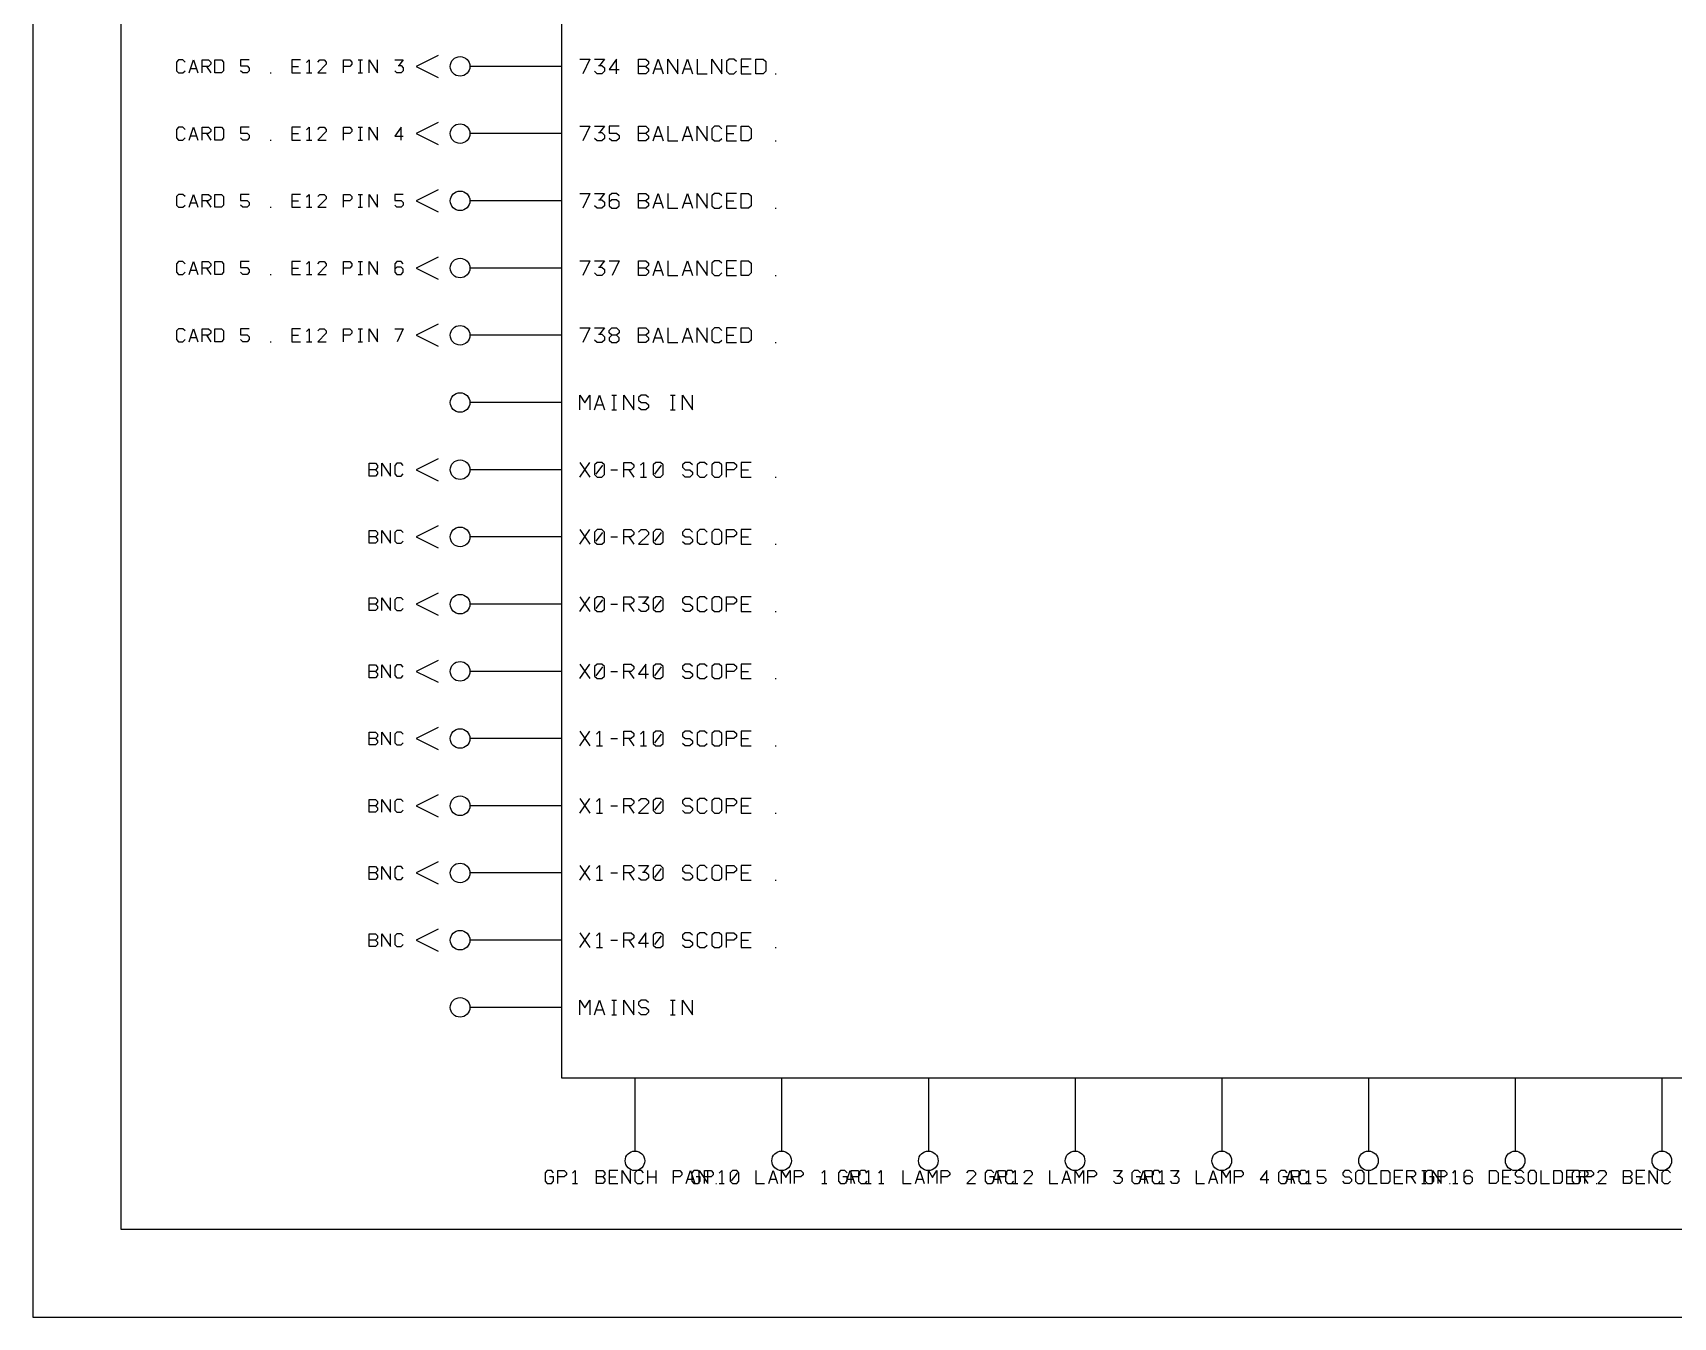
# Model space of a CAD drawing. Header units: millimetres. Extents: x 10 to 543, y 10 to 845.
# Drawn here: x 9.6 to 278, y 9.6 to 219.8 of the extents above; entities that cross this region are included whole.
import ezdxf

# ---------------------------------------------------------------- set-up
doc = ezdxf.new("R2010")
doc.units = ezdxf.units.MM
for name, color, linetype, lineweight in [('DEVICE', 7, 'CONTINUOUS', 25), ('GROUP', 6, 'CONTINUOUS', 25), ('LABEL', 8, 'CONTINUOUS', 25), ('POINT', 4, 'CONTINUOUS', 25), ('PORT_BUS', 5, 'CONTINUOUS', 25), ('PORT_IN', 3, 'CONTINUOUS', 25), ('PORTAL', 2, 'CONTINUOUS', 25), ('SHEET', 7, 'CONTINUOUS', 25)]:
    doc.layers.add(name, color=color, linetype=linetype, lineweight=lineweight)

msp = doc.modelspace()

# ---------------------------------------------------------------- linework, layer by layer
at = {"layer": 'DEVICE'}
msp.add_lwpolyline([(96.1, 48.8), (456.1, 48.8), (456.1, 781.8), (96.1, 781.8)], close=True, dxfattribs=at)
at = {"layer": 'GROUP'}
msp.add_lwpolyline([(24, 24), (528.2, 24), (528.2, 800.4), (24, 800.4)], close=True, dxfattribs=at)
at = {"layer": 'LABEL'}
for points in [[(99.1, 215.5), (100.7, 215.5), (99.58, 213.1)], [(101.5, 215.5), (103.1, 215.5), (102.3, 214.46)], [(105.1, 213.1), (105.1, 215.5), (103.9, 213.82), (105.5, 213.82)], [(108.7, 213.1), (108.7, 215.5), (109.9, 215.5), (110.3, 215.1), (110.3, 214.7), (109.9, 214.3), (108.7, 214.3)], [(111.1, 213.1), (111.9, 215.5), (112.7, 213.1)], [(113.5, 213.1), (113.5, 215.5), (115.1, 213.1), (115.1, 215.5)], [(115.9, 213.1), (116.7, 215.5), (117.5, 213.1)], [(118.3, 215.5), (118.3, 213.1), (119.9, 213.1)], [(120.7, 213.1), (120.7, 215.5), (122.3, 213.1), (122.3, 215.5)], [(124.7, 215.1), (124.3, 215.5), (123.5, 215.5), (123.1, 215.1), (123.1, 213.5), (123.5, 213.1), (124.3, 213.1), (124.7, 213.5)], [(127.1, 215.5), (125.5, 215.5), (125.5, 213.1), (127.1, 213.1)], [(127.9, 213.1), (127.9, 215.5), (129.1, 215.5), (129.5, 215.1), (129.5, 213.5), (129.1, 213.1), (127.9, 213.1)], [(102.14, 214.46), (102.7, 214.46), (103.1, 214.06), (103.1, 213.5), (102.7, 213.1), (101.9, 213.1), (101.5, 213.5)], [(109.9, 214.3), (110.3, 213.9), (110.3, 213.5), (109.9, 213.1), (108.7, 213.1)], [(111.38, 213.9), (112.42, 213.9)], [(116.18, 213.9), (117.22, 213.9)], [(125.5, 214.3), (126.7, 214.3)], [(131.02, 213.1), (131.18, 213.1)], [(99.1, 204.5), (100.7, 204.5), (99.58, 202.1)], [(101.5, 204.5), (103.1, 204.5), (102.3, 203.46)], [(105.5, 204.5), (103.9, 204.5), (103.9, 203.38), (105.1, 203.38), (105.5, 202.98), (105.5, 202.5), (105.1, 202.1), (104.3, 202.1), (103.9, 202.5)], [(108.7, 202.1), (108.7, 204.5), (109.9, 204.5), (110.3, 204.1), (110.3, 203.7), (109.9, 203.3), (108.7, 203.3)], [(111.1, 202.1), (111.9, 204.5), (112.7, 202.1)], [(113.5, 204.5), (113.5, 202.1), (115.1, 202.1)], [(115.9, 202.1), (116.7, 204.5), (117.5, 202.1)], [(118.3, 202.1), (118.3, 204.5), (119.9, 202.1), (119.9, 204.5)], [(122.3, 204.1), (121.9, 204.5), (121.1, 204.5), (120.7, 204.1), (120.7, 202.5), (121.1, 202.1), (121.9, 202.1), (122.3, 202.5)], [(124.7, 204.5), (123.1, 204.5), (123.1, 202.1), (124.7, 202.1)], [(125.5, 202.1), (125.5, 204.5), (126.7, 204.5), (127.1, 204.1), (127.1, 202.5), (126.7, 202.1), (125.5, 202.1)], [(102.14, 203.46), (102.7, 203.46), (103.1, 203.06), (103.1, 202.5), (102.7, 202.1), (101.9, 202.1), (101.5, 202.5)], [(109.9, 203.3), (110.3, 202.9), (110.3, 202.5), (109.9, 202.1), (108.7, 202.1)], [(111.38, 202.9), (112.42, 202.9)], [(116.18, 202.9), (117.22, 202.9)], [(123.1, 203.3), (124.3, 203.3)], [(131.02, 202.1), (131.18, 202.1)], [(99.1, 193.5), (100.7, 193.5), (99.58, 191.1)], [(101.5, 193.5), (103.1, 193.5), (102.3, 192.46)], [(105.5, 193.1), (105.1, 193.5), (104.3, 193.5), (103.9, 193.1), (103.9, 191.5), (104.3, 191.1), (105.1, 191.1), (105.5, 191.5), (105.5, 192.06), (105.1, 192.46), (104.3, 192.46), (103.9, 192.06)], [(108.7, 191.1), (108.7, 193.5), (109.9, 193.5), (110.3, 193.1), (110.3, 192.7), (109.9, 192.3), (108.7, 192.3)], [(111.1, 191.1), (111.9, 193.5), (112.7, 191.1)], [(113.5, 193.5), (113.5, 191.1), (115.1, 191.1)], [(115.9, 191.1), (116.7, 193.5), (117.5, 191.1)], [(118.3, 191.1), (118.3, 193.5), (119.9, 191.1), (119.9, 193.5)], [(122.3, 193.1), (121.9, 193.5), (121.1, 193.5), (120.7, 193.1), (120.7, 191.5), (121.1, 191.1), (121.9, 191.1), (122.3, 191.5)], [(124.7, 193.5), (123.1, 193.5), (123.1, 191.1), (124.7, 191.1)], [(125.5, 191.1), (125.5, 193.5), (126.7, 193.5), (127.1, 193.1), (127.1, 191.5), (126.7, 191.1), (125.5, 191.1)], [(102.14, 192.46), (102.7, 192.46), (103.1, 192.06), (103.1, 191.5), (102.7, 191.1), (101.9, 191.1), (101.5, 191.5)], [(109.9, 192.3), (110.3, 191.9), (110.3, 191.5), (109.9, 191.1), (108.7, 191.1)], [(111.38, 191.9), (112.42, 191.9)], [(116.18, 191.9), (117.22, 191.9)], [(123.1, 192.3), (124.3, 192.3)], [(131.02, 191.1), (131.18, 191.1)], [(99.1, 182.5), (100.7, 182.5), (99.58, 180.1)], [(101.5, 182.5), (103.1, 182.5), (102.3, 181.46)], [(103.9, 182.5), (105.5, 182.5), (104.38, 180.1)], [(108.7, 180.1), (108.7, 182.5), (109.9, 182.5), (110.3, 182.1), (110.3, 181.7), (109.9, 181.3), (108.7, 181.3)], [(111.1, 180.1), (111.9, 182.5), (112.7, 180.1)], [(113.5, 182.5), (113.5, 180.1), (115.1, 180.1)], [(115.9, 180.1), (116.7, 182.5), (117.5, 180.1)], [(118.3, 180.1), (118.3, 182.5), (119.9, 180.1), (119.9, 182.5)], [(122.3, 182.1), (121.9, 182.5), (121.1, 182.5), (120.7, 182.1), (120.7, 180.5), (121.1, 180.1), (121.9, 180.1), (122.3, 180.5)], [(124.7, 182.5), (123.1, 182.5), (123.1, 180.1), (124.7, 180.1)], [(125.5, 180.1), (125.5, 182.5), (126.7, 182.5), (127.1, 182.1), (127.1, 180.5), (126.7, 180.1), (125.5, 180.1)], [(102.14, 181.46), (102.7, 181.46), (103.1, 181.06), (103.1, 180.5), (102.7, 180.1), (101.9, 180.1), (101.5, 180.5)], [(109.9, 181.3), (110.3, 180.9), (110.3, 180.5), (109.9, 180.1), (108.7, 180.1)], [(111.38, 180.9), (112.42, 180.9)], [(116.18, 180.9), (117.22, 180.9)], [(123.1, 181.3), (124.3, 181.3)], [(131.02, 180.1), (131.18, 180.1)], [(99.1, 171.5), (100.7, 171.5), (99.58, 169.1)], [(101.5, 171.5), (103.1, 171.5), (102.3, 170.46)], [(102.14, 170.46), (102.7, 170.46), (103.1, 170.06), (103.1, 169.5), (102.7, 169.1), (101.9, 169.1), (101.5, 169.5)], [(104.3, 170.3), (103.9, 170.7), (103.9, 171.1), (104.3, 171.5), (105.1, 171.5), (105.5, 171.1), (105.5, 170.7), (105.1, 170.3), (104.3, 170.3), (103.9, 169.9), (103.9, 169.5), (104.3, 169.1), (105.1, 169.1), (105.5, 169.5), (105.5, 169.9), (105.1, 170.3)], [(108.7, 169.1), (108.7, 171.5), (109.9, 171.5), (110.3, 171.1), (110.3, 170.7), (109.9, 170.3), (108.7, 170.3)], [(109.9, 170.3), (110.3, 169.9), (110.3, 169.5), (109.9, 169.1), (108.7, 169.1)], [(111.1, 169.1), (111.9, 171.5), (112.7, 169.1)], [(111.38, 169.9), (112.42, 169.9)], [(113.5, 171.5), (113.5, 169.1), (115.1, 169.1)], [(115.9, 169.1), (116.7, 171.5), (117.5, 169.1)], [(116.18, 169.9), (117.22, 169.9)], [(118.3, 169.1), (118.3, 171.5), (119.9, 169.1), (119.9, 171.5)], [(122.3, 171.1), (121.9, 171.5), (121.1, 171.5), (120.7, 171.1), (120.7, 169.5), (121.1, 169.1), (121.9, 169.1), (122.3, 169.5)], [(124.7, 171.5), (123.1, 171.5), (123.1, 169.1), (124.7, 169.1)], [(123.1, 170.3), (124.3, 170.3)], [(125.5, 169.1), (125.5, 171.5), (126.7, 171.5), (127.1, 171.1), (127.1, 169.5), (126.7, 169.1), (125.5, 169.1)], [(131.02, 169.1), (131.18, 169.1)], [(99.1, 158.1), (99.1, 160.5), (99.9, 159.22), (100.7, 160.5), (100.7, 158.1)], [(101.5, 158.1), (102.3, 160.5), (103.1, 158.1)], [(101.78, 158.9), (102.82, 158.9)], [(104.3, 160.5), (105.1, 160.5)], [(104.7, 158.1), (104.7, 160.5)], [(106.3, 158.1), (106.3, 160.5), (107.9, 158.1), (107.9, 160.5)], [(110.3, 160.1), (109.9, 160.5), (109.1, 160.5), (108.7, 160.1), (108.7, 159.7), (109.1, 159.3), (109.9, 159.3), (110.3, 158.9), (110.3, 158.5), (109.9, 158.1), (109.1, 158.1), (108.7, 158.5)], [(113.9, 160.5), (114.7, 160.5)], [(114.3, 158.1), (114.3, 160.5)], [(115.9, 158.1), (115.9, 160.5), (117.5, 158.1), (117.5, 160.5)], [(104.3, 158.1), (105.1, 158.1)], [(113.9, 158.1), (114.7, 158.1)], [(99.1, 147.1), (100.7, 149.5)], [(99.1, 149.5), (100.7, 147.1)], [(101.9, 147.1), (102.7, 147.1), (103.1, 147.5), (103.1, 149.1), (102.7, 149.5), (101.9, 149.5), (101.5, 149.1), (101.5, 147.5), (101.9, 147.1)], [(101.74, 147.58), (102.86, 149.02)], [(104.14, 148.3), (105.26, 148.3)], [(106.3, 147.1), (106.3, 149.5), (107.5, 149.5), (107.9, 149.1), (107.9, 148.7), (107.5, 148.3), (106.3, 148.3)], [(107.1, 148.3), (107.9, 147.1)], [(109.02, 149.02), (109.5, 149.5), (109.5, 147.1)], [(111.5, 147.1), (112.3, 147.1), (112.7, 147.5), (112.7, 149.1), (112.3, 149.5), (111.5, 149.5), (111.1, 149.1), (111.1, 147.5), (111.5, 147.1)], [(111.34, 147.58), (112.46, 149.02)], [(117.5, 149.1), (117.1, 149.5), (116.3, 149.5), (115.9, 149.1), (115.9, 148.7), (116.3, 148.3), (117.1, 148.3), (117.5, 147.9), (117.5, 147.5), (117.1, 147.1), (116.3, 147.1), (115.9, 147.5)], [(119.9, 149.1), (119.5, 149.5), (118.7, 149.5), (118.3, 149.1), (118.3, 147.5), (118.7, 147.1), (119.5, 147.1), (119.9, 147.5)], [(121.1, 147.1), (121.9, 147.1), (122.3, 147.5), (122.3, 149.1), (121.9, 149.5), (121.1, 149.5), (120.7, 149.1), (120.7, 147.5), (121.1, 147.1)], [(123.1, 147.1), (123.1, 149.5), (124.3, 149.5), (124.7, 149.1), (124.7, 148.7), (124.3, 148.3), (123.1, 148.3)], [(127.1, 149.5), (125.5, 149.5), (125.5, 147.1), (127.1, 147.1)], [(125.5, 148.3), (126.7, 148.3)], [(109.02, 147.1), (109.98, 147.1)], [(131.02, 147.1), (131.18, 147.1)], [(99.1, 136.1), (100.7, 138.5)], [(99.1, 138.5), (100.7, 136.1)], [(101.9, 136.1), (102.7, 136.1), (103.1, 136.5), (103.1, 138.1), (102.7, 138.5), (101.9, 138.5), (101.5, 138.1), (101.5, 136.5), (101.9, 136.1)], [(101.74, 136.58), (102.86, 138.02)], [(104.14, 137.3), (105.26, 137.3)], [(106.3, 136.1), (106.3, 138.5), (107.5, 138.5), (107.9, 138.1), (107.9, 137.7), (107.5, 137.3), (106.3, 137.3)], [(107.1, 137.3), (107.9, 136.1)], [(108.7, 138.1), (109.1, 138.5), (109.9, 138.5), (110.3, 138.1), (110.3, 137.7), (108.7, 136.1), (110.3, 136.1)], [(111.5, 136.1), (112.3, 136.1), (112.7, 136.5), (112.7, 138.1), (112.3, 138.5), (111.5, 138.5), (111.1, 138.1), (111.1, 136.5), (111.5, 136.1)], [(111.34, 136.58), (112.46, 138.02)], [(117.5, 138.1), (117.1, 138.5), (116.3, 138.5), (115.9, 138.1), (115.9, 137.7), (116.3, 137.3), (117.1, 137.3), (117.5, 136.9), (117.5, 136.5), (117.1, 136.1), (116.3, 136.1), (115.9, 136.5)], [(119.9, 138.1), (119.5, 138.5), (118.7, 138.5), (118.3, 138.1), (118.3, 136.5), (118.7, 136.1), (119.5, 136.1), (119.9, 136.5)], [(121.1, 136.1), (121.9, 136.1), (122.3, 136.5), (122.3, 138.1), (121.9, 138.5), (121.1, 138.5), (120.7, 138.1), (120.7, 136.5), (121.1, 136.1)], [(123.1, 136.1), (123.1, 138.5), (124.3, 138.5), (124.7, 138.1), (124.7, 137.7), (124.3, 137.3), (123.1, 137.3)], [(127.1, 138.5), (125.5, 138.5), (125.5, 136.1), (127.1, 136.1)], [(125.5, 137.3), (126.7, 137.3)], [(131.02, 136.1), (131.18, 136.1)], [(99.1, 125.1), (100.7, 127.5)], [(99.1, 127.5), (100.7, 125.1)], [(101.9, 125.1), (102.7, 125.1), (103.1, 125.5), (103.1, 127.1), (102.7, 127.5), (101.9, 127.5), (101.5, 127.1), (101.5, 125.5), (101.9, 125.1)], [(101.74, 125.58), (102.86, 127.02)], [(104.14, 126.3), (105.26, 126.3)], [(106.3, 125.1), (106.3, 127.5), (107.5, 127.5), (107.9, 127.1), (107.9, 126.7), (107.5, 126.3), (106.3, 126.3)], [(107.1, 126.3), (107.9, 125.1)], [(108.7, 127.5), (110.3, 127.5), (109.5, 126.46)], [(109.34, 126.46), (109.9, 126.46), (110.3, 126.06), (110.3, 125.5), (109.9, 125.1), (109.1, 125.1), (108.7, 125.5)], [(111.5, 125.1), (112.3, 125.1), (112.7, 125.5), (112.7, 127.1), (112.3, 127.5), (111.5, 127.5), (111.1, 127.1), (111.1, 125.5), (111.5, 125.1)], [(111.34, 125.58), (112.46, 127.02)], [(117.5, 127.1), (117.1, 127.5), (116.3, 127.5), (115.9, 127.1), (115.9, 126.7), (116.3, 126.3), (117.1, 126.3), (117.5, 125.9), (117.5, 125.5), (117.1, 125.1), (116.3, 125.1), (115.9, 125.5)], [(119.9, 127.1), (119.5, 127.5), (118.7, 127.5), (118.3, 127.1), (118.3, 125.5), (118.7, 125.1), (119.5, 125.1), (119.9, 125.5)], [(121.1, 125.1), (121.9, 125.1), (122.3, 125.5), (122.3, 127.1), (121.9, 127.5), (121.1, 127.5), (120.7, 127.1), (120.7, 125.5), (121.1, 125.1)], [(123.1, 125.1), (123.1, 127.5), (124.3, 127.5), (124.7, 127.1), (124.7, 126.7), (124.3, 126.3), (123.1, 126.3)], [(127.1, 127.5), (125.5, 127.5), (125.5, 125.1), (127.1, 125.1)], [(125.5, 126.3), (126.7, 126.3)], [(131.02, 125.1), (131.18, 125.1)], [(99.1, 114.1), (100.7, 116.5)], [(99.1, 116.5), (100.7, 114.1)], [(101.9, 114.1), (102.7, 114.1), (103.1, 114.5), (103.1, 116.1), (102.7, 116.5), (101.9, 116.5), (101.5, 116.1), (101.5, 114.5), (101.9, 114.1)], [(101.74, 114.58), (102.86, 116.02)], [(106.3, 114.1), (106.3, 116.5), (107.5, 116.5), (107.9, 116.1), (107.9, 115.7), (107.5, 115.3), (106.3, 115.3)], [(109.9, 114.1), (109.9, 116.5), (108.7, 114.82), (110.3, 114.82)], [(111.5, 114.1), (112.3, 114.1), (112.7, 114.5), (112.7, 116.1), (112.3, 116.5), (111.5, 116.5), (111.1, 116.1), (111.1, 114.5), (111.5, 114.1)], [(111.34, 114.58), (112.46, 116.02)], [(117.5, 116.1), (117.1, 116.5), (116.3, 116.5), (115.9, 116.1), (115.9, 115.7), (116.3, 115.3), (117.1, 115.3), (117.5, 114.9), (117.5, 114.5), (117.1, 114.1), (116.3, 114.1), (115.9, 114.5)], [(119.9, 116.1), (119.5, 116.5), (118.7, 116.5), (118.3, 116.1), (118.3, 114.5), (118.7, 114.1), (119.5, 114.1), (119.9, 114.5)], [(121.1, 114.1), (121.9, 114.1), (122.3, 114.5), (122.3, 116.1), (121.9, 116.5), (121.1, 116.5), (120.7, 116.1), (120.7, 114.5), (121.1, 114.1)], [(123.1, 114.1), (123.1, 116.5), (124.3, 116.5), (124.7, 116.1), (124.7, 115.7), (124.3, 115.3), (123.1, 115.3)], [(127.1, 116.5), (125.5, 116.5), (125.5, 114.1), (127.1, 114.1)], [(104.14, 115.3), (105.26, 115.3)], [(107.1, 115.3), (107.9, 114.1)], [(125.5, 115.3), (126.7, 115.3)], [(131.02, 114.1), (131.18, 114.1)], [(99.1, 103.1), (100.7, 105.5)], [(99.1, 105.5), (100.7, 103.1)], [(101.82, 105.02), (102.3, 105.5), (102.3, 103.1)], [(106.3, 103.1), (106.3, 105.5), (107.5, 105.5), (107.9, 105.1), (107.9, 104.7), (107.5, 104.3), (106.3, 104.3)], [(109.02, 105.02), (109.5, 105.5), (109.5, 103.1)], [(111.5, 103.1), (112.3, 103.1), (112.7, 103.5), (112.7, 105.1), (112.3, 105.5), (111.5, 105.5), (111.1, 105.1), (111.1, 103.5), (111.5, 103.1)], [(111.34, 103.58), (112.46, 105.02)], [(117.5, 105.1), (117.1, 105.5), (116.3, 105.5), (115.9, 105.1), (115.9, 104.7), (116.3, 104.3), (117.1, 104.3), (117.5, 103.9), (117.5, 103.5), (117.1, 103.1), (116.3, 103.1), (115.9, 103.5)], [(119.9, 105.1), (119.5, 105.5), (118.7, 105.5), (118.3, 105.1), (118.3, 103.5), (118.7, 103.1), (119.5, 103.1), (119.9, 103.5)], [(121.1, 103.1), (121.9, 103.1), (122.3, 103.5), (122.3, 105.1), (121.9, 105.5), (121.1, 105.5), (120.7, 105.1), (120.7, 103.5), (121.1, 103.1)], [(123.1, 103.1), (123.1, 105.5), (124.3, 105.5), (124.7, 105.1), (124.7, 104.7), (124.3, 104.3), (123.1, 104.3)], [(127.1, 105.5), (125.5, 105.5), (125.5, 103.1), (127.1, 103.1)], [(101.82, 103.1), (102.78, 103.1)], [(104.14, 104.3), (105.26, 104.3)], [(107.1, 104.3), (107.9, 103.1)], [(109.02, 103.1), (109.98, 103.1)], [(125.5, 104.3), (126.7, 104.3)], [(131.02, 103.1), (131.18, 103.1)], [(99.1, 92.1), (100.7, 94.5)], [(99.1, 94.5), (100.7, 92.1)], [(101.82, 94.02), (102.3, 94.5), (102.3, 92.1)], [(106.3, 92.1), (106.3, 94.5), (107.5, 94.5), (107.9, 94.1), (107.9, 93.7), (107.5, 93.3), (106.3, 93.3)], [(108.7, 94.1), (109.1, 94.5), (109.9, 94.5), (110.3, 94.1), (110.3, 93.7), (108.7, 92.1), (110.3, 92.1)], [(111.5, 92.1), (112.3, 92.1), (112.7, 92.5), (112.7, 94.1), (112.3, 94.5), (111.5, 94.5), (111.1, 94.1), (111.1, 92.5), (111.5, 92.1)], [(111.34, 92.58), (112.46, 94.02)], [(117.5, 94.1), (117.1, 94.5), (116.3, 94.5), (115.9, 94.1), (115.9, 93.7), (116.3, 93.3), (117.1, 93.3), (117.5, 92.9), (117.5, 92.5), (117.1, 92.1), (116.3, 92.1), (115.9, 92.5)], [(119.9, 94.1), (119.5, 94.5), (118.7, 94.5), (118.3, 94.1), (118.3, 92.5), (118.7, 92.1), (119.5, 92.1), (119.9, 92.5)], [(121.1, 92.1), (121.9, 92.1), (122.3, 92.5), (122.3, 94.1), (121.9, 94.5), (121.1, 94.5), (120.7, 94.1), (120.7, 92.5), (121.1, 92.1)], [(123.1, 92.1), (123.1, 94.5), (124.3, 94.5), (124.7, 94.1), (124.7, 93.7), (124.3, 93.3), (123.1, 93.3)], [(127.1, 94.5), (125.5, 94.5), (125.5, 92.1), (127.1, 92.1)], [(101.82, 92.1), (102.78, 92.1)], [(104.14, 93.3), (105.26, 93.3)], [(107.1, 93.3), (107.9, 92.1)], [(125.5, 93.3), (126.7, 93.3)], [(131.02, 92.1), (131.18, 92.1)], [(99.1, 81.1), (100.7, 83.5)], [(99.1, 83.5), (100.7, 81.1)], [(101.82, 83.02), (102.3, 83.5), (102.3, 81.1)], [(106.3, 81.1), (106.3, 83.5), (107.5, 83.5), (107.9, 83.1), (107.9, 82.7), (107.5, 82.3), (106.3, 82.3)], [(108.7, 83.5), (110.3, 83.5), (109.5, 82.46)], [(111.5, 81.1), (112.3, 81.1), (112.7, 81.5), (112.7, 83.1), (112.3, 83.5), (111.5, 83.5), (111.1, 83.1), (111.1, 81.5), (111.5, 81.1)], [(117.5, 83.1), (117.1, 83.5), (116.3, 83.5), (115.9, 83.1), (115.9, 82.7), (116.3, 82.3), (117.1, 82.3), (117.5, 81.9), (117.5, 81.5), (117.1, 81.1), (116.3, 81.1), (115.9, 81.5)], [(119.9, 83.1), (119.5, 83.5), (118.7, 83.5), (118.3, 83.1), (118.3, 81.5), (118.7, 81.1), (119.5, 81.1), (119.9, 81.5)], [(121.1, 81.1), (121.9, 81.1), (122.3, 81.5), (122.3, 83.1), (121.9, 83.5), (121.1, 83.5), (120.7, 83.1), (120.7, 81.5), (121.1, 81.1)], [(123.1, 81.1), (123.1, 83.5), (124.3, 83.5), (124.7, 83.1), (124.7, 82.7), (124.3, 82.3), (123.1, 82.3)], [(127.1, 83.5), (125.5, 83.5), (125.5, 81.1), (127.1, 81.1)], [(101.82, 81.1), (102.78, 81.1)], [(104.14, 82.3), (105.26, 82.3)], [(107.1, 82.3), (107.9, 81.1)], [(109.34, 82.46), (109.9, 82.46), (110.3, 82.06), (110.3, 81.5), (109.9, 81.1), (109.1, 81.1), (108.7, 81.5)], [(111.34, 81.58), (112.46, 83.02)], [(125.5, 82.3), (126.7, 82.3)], [(131.02, 81.1), (131.18, 81.1)], [(99.1, 70.1), (100.7, 72.5)], [(99.1, 72.5), (100.7, 70.1)], [(101.82, 72.02), (102.3, 72.5), (102.3, 70.1)], [(106.3, 70.1), (106.3, 72.5), (107.5, 72.5), (107.9, 72.1), (107.9, 71.7), (107.5, 71.3), (106.3, 71.3)], [(109.9, 70.1), (109.9, 72.5), (108.7, 70.82), (110.3, 70.82)], [(111.5, 70.1), (112.3, 70.1), (112.7, 70.5), (112.7, 72.1), (112.3, 72.5), (111.5, 72.5), (111.1, 72.1), (111.1, 70.5), (111.5, 70.1)], [(117.5, 72.1), (117.1, 72.5), (116.3, 72.5), (115.9, 72.1), (115.9, 71.7), (116.3, 71.3), (117.1, 71.3), (117.5, 70.9), (117.5, 70.5), (117.1, 70.1), (116.3, 70.1), (115.9, 70.5)], [(119.9, 72.1), (119.5, 72.5), (118.7, 72.5), (118.3, 72.1), (118.3, 70.5), (118.7, 70.1), (119.5, 70.1), (119.9, 70.5)], [(121.1, 70.1), (121.9, 70.1), (122.3, 70.5), (122.3, 72.1), (121.9, 72.5), (121.1, 72.5), (120.7, 72.1), (120.7, 70.5), (121.1, 70.1)], [(123.1, 70.1), (123.1, 72.5), (124.3, 72.5), (124.7, 72.1), (124.7, 71.7), (124.3, 71.3), (123.1, 71.3)], [(127.1, 72.5), (125.5, 72.5), (125.5, 70.1), (127.1, 70.1)], [(101.82, 70.1), (102.78, 70.1)], [(104.14, 71.3), (105.26, 71.3)], [(107.1, 71.3), (107.9, 70.1)], [(111.34, 70.58), (112.46, 72.02)], [(125.5, 71.3), (126.7, 71.3)], [(131.02, 70.1), (131.18, 70.1)], [(99.1, 59.1), (99.1, 61.5), (99.9, 60.22), (100.7, 61.5), (100.7, 59.1)], [(101.5, 59.1), (102.3, 61.5), (103.1, 59.1)], [(101.78, 59.9), (102.82, 59.9)], [(104.3, 61.5), (105.1, 61.5)], [(104.3, 59.1), (105.1, 59.1)], [(104.7, 59.1), (104.7, 61.5)], [(106.3, 59.1), (106.3, 61.5), (107.9, 59.1), (107.9, 61.5)], [(110.3, 61.1), (109.9, 61.5), (109.1, 61.5), (108.7, 61.1), (108.7, 60.7), (109.1, 60.3), (109.9, 60.3), (110.3, 59.9), (110.3, 59.5), (109.9, 59.1), (109.1, 59.1), (108.7, 59.5)], [(113.9, 61.5), (114.7, 61.5)], [(113.9, 59.1), (114.7, 59.1)], [(114.3, 59.1), (114.3, 61.5)], [(115.9, 59.1), (115.9, 61.5), (117.5, 59.1), (117.5, 61.5)], [(94.8, 33.25), (94.45, 33.6), (93.75, 33.6), (93.4, 33.25), (93.4, 31.85), (93.75, 31.5), (94.45, 31.5), (94.8, 31.85), (94.8, 32.55), (94.1, 32.55)], [(95.5, 31.5), (95.5, 33.6), (96.55, 33.6), (96.9, 33.25), (96.9, 32.9), (96.55, 32.55), (95.5, 32.55)], [(97.88, 33.18), (98.3, 33.6), (98.3, 31.5)], [(101.8, 31.5), (101.8, 33.6), (102.85, 33.6), (103.2, 33.25), (103.2, 32.9), (102.85, 32.55), (101.8, 32.55)], [(102.85, 32.55), (103.2, 32.2), (103.2, 31.85), (102.85, 31.5), (101.8, 31.5)], [(105.3, 33.6), (103.9, 33.6), (103.9, 31.5), (105.3, 31.5)], [(103.9, 32.55), (104.95, 32.55)], [(106, 31.5), (106, 33.6), (107.4, 31.5), (107.4, 33.6)], [(109.5, 33.25), (109.15, 33.6), (108.45, 33.6), (108.1, 33.25), (108.1, 31.85), (108.45, 31.5), (109.15, 31.5), (109.5, 31.85)], [(110.2, 31.5), (110.2, 33.6)], [(110.2, 32.55), (111.6, 32.55)], [(111.6, 31.5), (111.6, 33.6)], [(114.4, 31.5), (114.4, 33.6), (115.45, 33.6), (115.8, 33.25), (115.8, 32.9), (115.45, 32.55), (114.4, 32.55)], [(116.5, 31.5), (117.2, 33.6), (117.9, 31.5)], [(118.8, 33.25), (118.45, 33.6), (117.75, 33.6), (117.4, 33.25), (117.4, 31.85), (117.75, 31.5), (118.45, 31.5), (118.8, 31.85), (118.8, 32.55), (118.1, 32.55)], [(118.6, 31.5), (118.6, 33.6), (120, 31.5), (120, 33.6)], [(119.5, 31.5), (119.5, 33.6), (120.55, 33.6), (120.9, 33.25), (120.9, 32.9), (120.55, 32.55), (119.5, 32.55)], [(121.88, 33.18), (122.3, 33.6), (122.3, 31.5)], [(124.05, 31.5), (124.75, 31.5), (125.1, 31.85), (125.1, 33.25), (124.75, 33.6), (124.05, 33.6), (123.7, 33.25), (123.7, 31.85), (124.05, 31.5)], [(123.91, 31.92), (124.89, 33.18)], [(127.9, 33.6), (127.9, 31.5), (129.3, 31.5)], [(130, 31.5), (130.7, 33.6), (131.4, 31.5)], [(132.1, 31.5), (132.1, 33.6), (132.8, 32.48), (133.5, 33.6), (133.5, 31.5)], [(134.2, 31.5), (134.2, 33.6), (135.25, 33.6), (135.6, 33.25), (135.6, 32.9), (135.25, 32.55), (134.2, 32.55)], [(138.68, 33.18), (139.1, 33.6), (139.1, 31.5)], [(142.8, 33.25), (142.45, 33.6), (141.75, 33.6), (141.4, 33.25), (141.4, 31.85), (141.75, 31.5), (142.45, 31.5), (142.8, 31.85), (142.8, 32.55), (142.1, 32.55)], [(142.6, 31.5), (143.3, 33.6), (144, 31.5)], [(143.5, 31.5), (143.5, 33.6), (144.55, 33.6), (144.9, 33.25), (144.9, 32.9), (144.55, 32.55), (143.5, 32.55)], [(146.1, 33.25), (145.75, 33.6), (145.05, 33.6), (144.7, 33.25), (144.7, 31.85), (145.05, 31.5), (145.75, 31.5), (146.1, 31.85)], [(145.88, 33.18), (146.3, 33.6), (146.3, 31.5)], [(147.98, 33.18), (148.4, 33.6), (148.4, 31.5)], [(151.9, 33.6), (151.9, 31.5), (153.3, 31.5)], [(154, 31.5), (154.7, 33.6), (155.4, 31.5)], [(156.1, 31.5), (156.1, 33.6), (156.8, 32.48), (157.5, 33.6), (157.5, 31.5)], [(158.2, 31.5), (158.2, 33.6), (159.25, 33.6), (159.6, 33.25), (159.6, 32.9), (159.25, 32.55), (158.2, 32.55)], [(162.4, 33.25), (162.75, 33.6), (163.45, 33.6), (163.8, 33.25), (163.8, 32.9), (162.4, 31.5), (163.8, 31.5)], [(166.8, 33.25), (166.45, 33.6), (165.75, 33.6), (165.4, 33.25), (165.4, 31.85), (165.75, 31.5), (166.45, 31.5), (166.8, 31.85), (166.8, 32.55), (166.1, 32.55)], [(166.6, 31.5), (167.3, 33.6), (168, 31.5)], [(167.5, 31.5), (167.5, 33.6), (168.55, 33.6), (168.9, 33.25), (168.9, 32.9), (168.55, 32.55), (167.5, 32.55)], [(170.1, 33.25), (169.75, 33.6), (169.05, 33.6), (168.7, 33.25), (168.7, 31.85), (169.05, 31.5), (169.75, 31.5), (170.1, 31.85)], [(169.88, 33.18), (170.3, 33.6), (170.3, 31.5)], [(171.7, 33.25), (172.05, 33.6), (172.75, 33.6), (173.1, 33.25), (173.1, 32.9), (171.7, 31.5), (173.1, 31.5)], [(175.9, 33.6), (175.9, 31.5), (177.3, 31.5)], [(178, 31.5), (178.7, 33.6), (179.4, 31.5)], [(180.1, 31.5), (180.1, 33.6), (180.8, 32.48), (181.5, 33.6), (181.5, 31.5)], [(182.2, 31.5), (182.2, 33.6), (183.25, 33.6), (183.6, 33.25), (183.6, 32.9), (183.25, 32.55), (182.2, 32.55)], [(186.4, 33.6), (187.8, 33.6), (187.1, 32.69)], [(186.96, 32.69), (187.45, 32.69), (187.8, 32.34), (187.8, 31.85), (187.45, 31.5), (186.75, 31.5), (186.4, 31.85)], [(190.8, 33.25), (190.45, 33.6), (189.75, 33.6), (189.4, 33.25), (189.4, 31.85), (189.75, 31.5), (190.45, 31.5), (190.8, 31.85), (190.8, 32.55), (190.1, 32.55)], [(190.6, 31.5), (191.3, 33.6), (192, 31.5)], [(191.5, 31.5), (191.5, 33.6), (192.55, 33.6), (192.9, 33.25), (192.9, 32.9), (192.55, 32.55), (191.5, 32.55)], [(194.1, 33.25), (193.75, 33.6), (193.05, 33.6), (192.7, 33.25), (192.7, 31.85), (193.05, 31.5), (193.75, 31.5), (194.1, 31.85)], [(193.88, 33.18), (194.3, 33.6), (194.3, 31.5)], [(195.7, 33.6), (197.1, 33.6), (196.4, 32.69)], [(196.26, 32.69), (196.75, 32.69), (197.1, 32.34), (197.1, 31.85), (196.75, 31.5), (196.05, 31.5), (195.7, 31.85)], [(199.9, 33.6), (199.9, 31.5), (201.3, 31.5)], [(202, 31.5), (202.7, 33.6), (203.4, 31.5)], [(204.1, 31.5), (204.1, 33.6), (204.8, 32.48), (205.5, 33.6), (205.5, 31.5)], [(206.2, 31.5), (206.2, 33.6), (207.25, 33.6), (207.6, 33.25), (207.6, 32.9), (207.25, 32.55), (206.2, 32.55)], [(211.45, 31.5), (211.45, 33.6), (210.4, 32.13), (211.8, 32.13)], [(214.8, 33.25), (214.45, 33.6), (213.75, 33.6), (213.4, 33.25), (213.4, 31.85), (213.75, 31.5), (214.45, 31.5), (214.8, 31.85), (214.8, 32.55), (214.1, 32.55)], [(214.6, 31.5), (215.3, 33.6), (216, 31.5)], [(215.5, 31.5), (215.5, 33.6), (216.55, 33.6), (216.9, 33.25), (216.9, 32.9), (216.55, 32.55), (215.5, 32.55)], [(218.1, 33.25), (217.75, 33.6), (217.05, 33.6), (216.7, 33.25), (216.7, 31.85), (217.05, 31.5), (217.75, 31.5), (218.1, 31.85)], [(217.88, 33.18), (218.3, 33.6), (218.3, 31.5)], [(221.1, 33.6), (219.7, 33.6), (219.7, 32.62), (220.75, 32.62), (221.1, 32.27), (221.1, 31.85), (220.75, 31.5), (220.05, 31.5), (219.7, 31.85)], [(225.3, 33.25), (224.95, 33.6), (224.25, 33.6), (223.9, 33.25), (223.9, 32.9), (224.25, 32.55), (224.95, 32.55), (225.3, 32.2), (225.3, 31.85), (224.95, 31.5), (224.25, 31.5), (223.9, 31.85)], [(226.35, 31.5), (227.05, 31.5), (227.4, 31.85), (227.4, 33.25), (227.05, 33.6), (226.35, 33.6), (226, 33.25), (226, 31.85), (226.35, 31.5)], [(228.1, 33.6), (228.1, 31.5), (229.5, 31.5)], [(230.2, 31.5), (230.2, 33.6), (231.25, 33.6), (231.6, 33.25), (231.6, 31.85), (231.25, 31.5), (230.2, 31.5)], [(233.7, 33.6), (232.3, 33.6), (232.3, 31.5), (233.7, 31.5)], [(232.3, 32.55), (233.35, 32.55)], [(234.4, 31.5), (234.4, 33.6), (235.45, 33.6), (235.8, 33.25), (235.8, 32.9), (235.45, 32.55), (234.4, 32.55)], [(235.1, 32.55), (235.8, 31.5)], [(236.85, 33.6), (237.55, 33.6)], [(237.2, 31.5), (237.2, 33.6)], [(238.8, 33.25), (238.45, 33.6), (237.75, 33.6), (237.4, 33.25), (237.4, 31.85), (237.75, 31.5), (238.45, 31.5), (238.8, 31.85), (238.8, 32.55), (238.1, 32.55)], [(238.6, 31.5), (238.6, 33.6), (240, 31.5), (240, 33.6)], [(239.5, 31.5), (239.5, 33.6), (240.55, 33.6), (240.9, 33.25), (240.9, 32.9), (240.55, 32.55), (239.5, 32.55)], [(241.88, 33.18), (242.3, 33.6), (242.3, 31.5)], [(245.1, 33.25), (244.75, 33.6), (244.05, 33.6), (243.7, 33.25), (243.7, 31.85), (244.05, 31.5), (244.75, 31.5), (245.1, 31.85), (245.1, 32.34), (244.75, 32.69), (244.05, 32.69), (243.7, 32.34)], [(247.9, 31.5), (247.9, 33.6), (248.95, 33.6), (249.3, 33.25), (249.3, 31.85), (248.95, 31.5), (247.9, 31.5)], [(251.4, 33.6), (250, 33.6), (250, 31.5), (251.4, 31.5)], [(250, 32.55), (251.05, 32.55)], [(253.5, 33.25), (253.15, 33.6), (252.45, 33.6), (252.1, 33.25), (252.1, 32.9), (252.45, 32.55), (253.15, 32.55), (253.5, 32.2), (253.5, 31.85), (253.15, 31.5), (252.45, 31.5), (252.1, 31.85)], [(254.55, 31.5), (255.25, 31.5), (255.6, 31.85), (255.6, 33.25), (255.25, 33.6), (254.55, 33.6), (254.2, 33.25), (254.2, 31.85), (254.55, 31.5)], [(256.3, 33.6), (256.3, 31.5), (257.7, 31.5)], [(258.4, 31.5), (258.4, 33.6), (259.45, 33.6), (259.8, 33.25), (259.8, 31.85), (259.45, 31.5), (258.4, 31.5)], [(261.9, 33.6), (260.5, 33.6), (260.5, 31.5), (261.9, 31.5)], [(260.5, 32.55), (261.55, 32.55)], [(262.8, 33.25), (262.45, 33.6), (261.75, 33.6), (261.4, 33.25), (261.4, 31.85), (261.75, 31.5), (262.45, 31.5), (262.8, 31.85), (262.8, 32.55), (262.1, 32.55)], [(262.6, 31.5), (262.6, 33.6), (263.65, 33.6), (264, 33.25), (264, 32.9), (263.65, 32.55), (262.6, 32.55)], [(263.3, 32.55), (264, 31.5)], [(263.5, 31.5), (263.5, 33.6), (264.55, 33.6), (264.9, 33.25), (264.9, 32.9), (264.55, 32.55), (263.5, 32.55)], [(265.6, 33.25), (265.95, 33.6), (266.65, 33.6), (267, 33.25), (267, 32.9), (265.6, 31.5), (267, 31.5)], [(269.8, 31.5), (269.8, 33.6), (270.85, 33.6), (271.2, 33.25), (271.2, 32.9), (270.85, 32.55), (269.8, 32.55)], [(270.85, 32.55), (271.2, 32.2), (271.2, 31.85), (270.85, 31.5), (269.8, 31.5)], [(273.3, 33.6), (271.9, 33.6), (271.9, 31.5), (273.3, 31.5)], [(271.9, 32.55), (272.95, 32.55)], [(274, 31.5), (274, 33.6), (275.4, 31.5), (275.4, 33.6)], [(277.5, 33.25), (277.15, 33.6), (276.45, 33.6), (276.1, 33.25), (276.1, 31.85), (276.45, 31.5), (277.15, 31.5), (277.5, 31.85)], [(97.88, 31.5), (98.72, 31.5)], [(116.75, 32.2), (117.66, 32.2)], [(121.33, 31.5), (121.47, 31.5)], [(121.88, 31.5), (122.72, 31.5)], [(130.25, 32.2), (131.16, 32.2)], [(138.68, 31.5), (139.52, 31.5)], [(142.84, 32.2), (143.75, 32.2)], [(145.88, 31.5), (146.72, 31.5)], [(147.98, 31.5), (148.82, 31.5)], [(154.25, 32.2), (155.16, 32.2)], [(166.84, 32.2), (167.75, 32.2)], [(169.88, 31.5), (170.72, 31.5)], [(178.25, 32.2), (179.16, 32.2)], [(190.84, 32.2), (191.75, 32.2)], [(193.88, 31.5), (194.72, 31.5)], [(202.25, 32.2), (203.16, 32.2)], [(214.84, 32.2), (215.75, 32.2)], [(217.88, 31.5), (218.72, 31.5)], [(236.85, 31.5), (237.55, 31.5)], [(241.33, 31.5), (241.47, 31.5)], [(241.88, 31.5), (242.72, 31.5)], [(265.33, 31.5), (265.47, 31.5)]]:
    msp.add_lwpolyline(points, dxfattribs=at)
at = {"layer": 'POINT'}
for centre in [(79.5, 214.3), (79.5, 203.3), (79.5, 192.3), (79.5, 181.3), (79.5, 170.3), (79.5, 159.3), (79.5, 148.3), (79.5, 137.3), (79.5, 126.3), (79.5, 115.3), (79.5, 104.3), (79.5, 93.3), (79.5, 82.3), (79.5, 71.3), (79.5, 60.3), (108.1, 35.2), (132.1, 35.2), (156.1, 35.2), (180.1, 35.2), (204.1, 35.2), (228.1, 35.2), (252.1, 35.2), (276.1, 35.2)]:
    msp.add_circle(centre, 1.6, dxfattribs=at)
at = {"layer": 'PORT_BUS'}
for p, q in [((108.1, 48.8), (108.1, 36.8)), ((132.1, 48.8), (132.1, 36.8)), ((156.1, 48.8), (156.1, 36.8)), ((180.1, 48.8), (180.1, 36.8)), ((204.1, 48.8), (204.1, 36.8)), ((228.1, 48.8), (228.1, 36.8)), ((252.1, 48.8), (252.1, 36.8)), ((276.1, 48.8), (276.1, 36.8))]:
    msp.add_line(p, q, dxfattribs=at)
at = {"layer": 'PORT_IN'}
for p, q in [((96.1, 214.3), (81.1, 214.3)), ((96.1, 203.3), (81.1, 203.3)), ((96.1, 192.3), (81.1, 192.3)), ((96.1, 181.3), (81.1, 181.3)), ((96.1, 170.3), (81.1, 170.3)), ((96.1, 159.3), (81.1, 159.3)), ((96.1, 148.3), (81.1, 148.3)), ((96.1, 137.3), (81.1, 137.3)), ((96.1, 126.3), (81.1, 126.3)), ((96.1, 115.3), (81.1, 115.3)), ((96.1, 104.3), (81.1, 104.3)), ((96.1, 93.3), (81.1, 93.3)), ((96.1, 82.3), (81.1, 82.3)), ((96.1, 71.3), (81.1, 71.3)), ((96.1, 60.3), (81.1, 60.3))]:
    msp.add_line(p, q, dxfattribs=at)
at = {"layer": 'PORTAL'}
for points in [[(34.5, 215), (34.15, 215.35), (33.45, 215.35), (33.1, 215), (33.1, 213.6), (33.45, 213.25), (34.15, 213.25), (34.5, 213.6)], [(35.2, 213.25), (35.9, 215.35), (36.6, 213.25)], [(37.3, 213.25), (37.3, 215.35), (38.35, 215.35), (38.7, 215), (38.7, 214.65), (38.35, 214.3), (37.3, 214.3)], [(39.4, 213.25), (39.4, 215.35), (40.45, 215.35), (40.8, 215), (40.8, 213.6), (40.45, 213.25), (39.4, 213.25)], [(45, 215.35), (43.6, 215.35), (43.6, 214.37), (44.65, 214.37), (45, 214.02), (45, 213.6), (44.65, 213.25), (43.95, 213.25), (43.6, 213.6)], [(53.4, 215.35), (52, 215.35), (52, 213.25), (53.4, 213.25)], [(54.38, 214.93), (54.8, 215.35), (54.8, 213.25)], [(56.2, 215), (56.55, 215.35), (57.25, 215.35), (57.6, 215), (57.6, 214.65), (56.2, 213.25), (57.6, 213.25)], [(60.4, 213.25), (60.4, 215.35), (61.45, 215.35), (61.8, 215), (61.8, 214.65), (61.45, 214.3), (60.4, 214.3)], [(62.85, 215.35), (63.55, 215.35)], [(63.2, 213.25), (63.2, 215.35)], [(64.6, 213.25), (64.6, 215.35), (66, 213.25), (66, 215.35)], [(68.8, 215.35), (70.2, 215.35), (69.5, 214.44)], [(75.9, 216.1), (72.3, 214.3), (75.9, 212.5)], [(35.45, 213.95), (36.35, 213.95)], [(38, 214.3), (38.7, 213.25)], [(48.43, 213.25), (48.57, 213.25)], [(52, 214.3), (53.05, 214.3)], [(54.38, 213.25), (55.22, 213.25)], [(62.85, 213.25), (63.55, 213.25)], [(69.36, 214.44), (69.85, 214.44), (70.2, 214.09), (70.2, 213.6), (69.85, 213.25), (69.15, 213.25), (68.8, 213.6)], [(34.5, 204), (34.15, 204.35), (33.45, 204.35), (33.1, 204), (33.1, 202.6), (33.45, 202.25), (34.15, 202.25), (34.5, 202.6)], [(35.2, 202.25), (35.9, 204.35), (36.6, 202.25)], [(37.3, 202.25), (37.3, 204.35), (38.35, 204.35), (38.7, 204), (38.7, 203.65), (38.35, 203.3), (37.3, 203.3)], [(39.4, 202.25), (39.4, 204.35), (40.45, 204.35), (40.8, 204), (40.8, 202.6), (40.45, 202.25), (39.4, 202.25)], [(45, 204.35), (43.6, 204.35), (43.6, 203.37), (44.65, 203.37), (45, 203.02), (45, 202.6), (44.65, 202.25), (43.95, 202.25), (43.6, 202.6)], [(53.4, 204.35), (52, 204.35), (52, 202.25), (53.4, 202.25)], [(54.38, 203.93), (54.8, 204.35), (54.8, 202.25)], [(56.2, 204), (56.55, 204.35), (57.25, 204.35), (57.6, 204), (57.6, 203.65), (56.2, 202.25), (57.6, 202.25)], [(60.4, 202.25), (60.4, 204.35), (61.45, 204.35), (61.8, 204), (61.8, 203.65), (61.45, 203.3), (60.4, 203.3)], [(62.85, 204.35), (63.55, 204.35)], [(63.2, 202.25), (63.2, 204.35)], [(64.6, 202.25), (64.6, 204.35), (66, 202.25), (66, 204.35)], [(69.85, 202.25), (69.85, 204.35), (68.8, 202.88), (70.2, 202.88)], [(75.9, 205.1), (72.3, 203.3), (75.9, 201.5)], [(35.45, 202.95), (36.35, 202.95)], [(38, 203.3), (38.7, 202.25)], [(48.43, 202.25), (48.57, 202.25)], [(52, 203.3), (53.05, 203.3)], [(54.38, 202.25), (55.22, 202.25)], [(62.85, 202.25), (63.55, 202.25)], [(34.5, 193), (34.15, 193.35), (33.45, 193.35), (33.1, 193), (33.1, 191.6), (33.45, 191.25), (34.15, 191.25), (34.5, 191.6)], [(35.2, 191.25), (35.9, 193.35), (36.6, 191.25)], [(37.3, 191.25), (37.3, 193.35), (38.35, 193.35), (38.7, 193), (38.7, 192.65), (38.35, 192.3), (37.3, 192.3)], [(39.4, 191.25), (39.4, 193.35), (40.45, 193.35), (40.8, 193), (40.8, 191.6), (40.45, 191.25), (39.4, 191.25)], [(45, 193.35), (43.6, 193.35), (43.6, 192.37), (44.65, 192.37), (45, 192.02), (45, 191.6), (44.65, 191.25), (43.95, 191.25), (43.6, 191.6)], [(53.4, 193.35), (52, 193.35), (52, 191.25), (53.4, 191.25)], [(54.38, 192.93), (54.8, 193.35), (54.8, 191.25)], [(56.2, 193), (56.55, 193.35), (57.25, 193.35), (57.6, 193), (57.6, 192.65), (56.2, 191.25), (57.6, 191.25)], [(60.4, 191.25), (60.4, 193.35), (61.45, 193.35), (61.8, 193), (61.8, 192.65), (61.45, 192.3), (60.4, 192.3)], [(62.85, 193.35), (63.55, 193.35)], [(63.2, 191.25), (63.2, 193.35)], [(64.6, 191.25), (64.6, 193.35), (66, 191.25), (66, 193.35)], [(70.2, 193.35), (68.8, 193.35), (68.8, 192.37), (69.85, 192.37), (70.2, 192.02), (70.2, 191.6), (69.85, 191.25), (69.15, 191.25), (68.8, 191.6)], [(75.9, 194.1), (72.3, 192.3), (75.9, 190.5)], [(35.45, 191.95), (36.35, 191.95)], [(38, 192.3), (38.7, 191.25)], [(48.43, 191.25), (48.57, 191.25)], [(52, 192.3), (53.05, 192.3)], [(54.38, 191.25), (55.22, 191.25)], [(62.85, 191.25), (63.55, 191.25)], [(75.9, 183.1), (72.3, 181.3), (75.9, 179.5)], [(34.5, 182), (34.15, 182.35), (33.45, 182.35), (33.1, 182), (33.1, 180.6), (33.45, 180.25), (34.15, 180.25), (34.5, 180.6)], [(35.2, 180.25), (35.9, 182.35), (36.6, 180.25)], [(35.45, 180.95), (36.35, 180.95)], [(37.3, 180.25), (37.3, 182.35), (38.35, 182.35), (38.7, 182), (38.7, 181.65), (38.35, 181.3), (37.3, 181.3)], [(38, 181.3), (38.7, 180.25)], [(39.4, 180.25), (39.4, 182.35), (40.45, 182.35), (40.8, 182), (40.8, 180.6), (40.45, 180.25), (39.4, 180.25)], [(45, 182.35), (43.6, 182.35), (43.6, 181.37), (44.65, 181.37), (45, 181.02), (45, 180.6), (44.65, 180.25), (43.95, 180.25), (43.6, 180.6)], [(48.43, 180.25), (48.57, 180.25)], [(53.4, 182.35), (52, 182.35), (52, 180.25), (53.4, 180.25)], [(52, 181.3), (53.05, 181.3)], [(54.38, 181.93), (54.8, 182.35), (54.8, 180.25)], [(54.38, 180.25), (55.22, 180.25)], [(56.2, 182), (56.55, 182.35), (57.25, 182.35), (57.6, 182), (57.6, 181.65), (56.2, 180.25), (57.6, 180.25)], [(60.4, 180.25), (60.4, 182.35), (61.45, 182.35), (61.8, 182), (61.8, 181.65), (61.45, 181.3), (60.4, 181.3)], [(62.85, 182.35), (63.55, 182.35)], [(62.85, 180.25), (63.55, 180.25)], [(63.2, 180.25), (63.2, 182.35)], [(64.6, 180.25), (64.6, 182.35), (66, 180.25), (66, 182.35)], [(70.2, 182), (69.85, 182.35), (69.15, 182.35), (68.8, 182), (68.8, 180.6), (69.15, 180.25), (69.85, 180.25), (70.2, 180.6), (70.2, 181.09), (69.85, 181.44), (69.15, 181.44), (68.8, 181.09)], [(75.9, 172.1), (72.3, 170.3), (75.9, 168.5)], [(34.5, 171), (34.15, 171.35), (33.45, 171.35), (33.1, 171), (33.1, 169.6), (33.45, 169.25), (34.15, 169.25), (34.5, 169.6)], [(35.2, 169.25), (35.9, 171.35), (36.6, 169.25)], [(35.45, 169.95), (36.35, 169.95)], [(37.3, 169.25), (37.3, 171.35), (38.35, 171.35), (38.7, 171), (38.7, 170.65), (38.35, 170.3), (37.3, 170.3)], [(38, 170.3), (38.7, 169.25)], [(39.4, 169.25), (39.4, 171.35), (40.45, 171.35), (40.8, 171), (40.8, 169.6), (40.45, 169.25), (39.4, 169.25)], [(45, 171.35), (43.6, 171.35), (43.6, 170.37), (44.65, 170.37), (45, 170.02), (45, 169.6), (44.65, 169.25), (43.95, 169.25), (43.6, 169.6)], [(48.43, 169.25), (48.57, 169.25)], [(53.4, 171.35), (52, 171.35), (52, 169.25), (53.4, 169.25)], [(52, 170.3), (53.05, 170.3)], [(54.38, 170.93), (54.8, 171.35), (54.8, 169.25)], [(54.38, 169.25), (55.22, 169.25)], [(56.2, 171), (56.55, 171.35), (57.25, 171.35), (57.6, 171), (57.6, 170.65), (56.2, 169.25), (57.6, 169.25)], [(60.4, 169.25), (60.4, 171.35), (61.45, 171.35), (61.8, 171), (61.8, 170.65), (61.45, 170.3), (60.4, 170.3)], [(62.85, 171.35), (63.55, 171.35)], [(62.85, 169.25), (63.55, 169.25)], [(63.2, 169.25), (63.2, 171.35)], [(64.6, 169.25), (64.6, 171.35), (66, 169.25), (66, 171.35)], [(68.8, 171.35), (70.2, 171.35), (69.22, 169.25)], [(64.6, 147.25), (64.6, 149.35), (65.65, 149.35), (66, 149), (66, 148.65), (65.65, 148.3), (64.6, 148.3)], [(65.65, 148.3), (66, 147.95), (66, 147.6), (65.65, 147.25), (64.6, 147.25)], [(66.7, 147.25), (66.7, 149.35), (68.1, 147.25), (68.1, 149.35)], [(70.2, 149), (69.85, 149.35), (69.15, 149.35), (68.8, 149), (68.8, 147.6), (69.15, 147.25), (69.85, 147.25), (70.2, 147.6)], [(75.9, 150.1), (72.3, 148.3), (75.9, 146.5)], [(64.6, 136.25), (64.6, 138.35), (65.65, 138.35), (66, 138), (66, 137.65), (65.65, 137.3), (64.6, 137.3)], [(65.65, 137.3), (66, 136.95), (66, 136.6), (65.65, 136.25), (64.6, 136.25)], [(66.7, 136.25), (66.7, 138.35), (68.1, 136.25), (68.1, 138.35)], [(70.2, 138), (69.85, 138.35), (69.15, 138.35), (68.8, 138), (68.8, 136.6), (69.15, 136.25), (69.85, 136.25), (70.2, 136.6)], [(75.9, 139.1), (72.3, 137.3), (75.9, 135.5)], [(64.6, 125.25), (64.6, 127.35), (65.65, 127.35), (66, 127), (66, 126.65), (65.65, 126.3), (64.6, 126.3)], [(65.65, 126.3), (66, 125.95), (66, 125.6), (65.65, 125.25), (64.6, 125.25)], [(66.7, 125.25), (66.7, 127.35), (68.1, 125.25), (68.1, 127.35)], [(70.2, 127), (69.85, 127.35), (69.15, 127.35), (68.8, 127), (68.8, 125.6), (69.15, 125.25), (69.85, 125.25), (70.2, 125.6)], [(75.9, 128.1), (72.3, 126.3), (75.9, 124.5)], [(64.6, 114.25), (64.6, 116.35), (65.65, 116.35), (66, 116), (66, 115.65), (65.65, 115.3), (64.6, 115.3)], [(66.7, 114.25), (66.7, 116.35), (68.1, 114.25), (68.1, 116.35)], [(70.2, 116), (69.85, 116.35), (69.15, 116.35), (68.8, 116), (68.8, 114.6), (69.15, 114.25), (69.85, 114.25), (70.2, 114.6)], [(75.9, 117.1), (72.3, 115.3), (75.9, 113.5)], [(65.65, 115.3), (66, 114.95), (66, 114.6), (65.65, 114.25), (64.6, 114.25)], [(64.6, 103.25), (64.6, 105.35), (65.65, 105.35), (66, 105), (66, 104.65), (65.65, 104.3), (64.6, 104.3)], [(66.7, 103.25), (66.7, 105.35), (68.1, 103.25), (68.1, 105.35)], [(70.2, 105), (69.85, 105.35), (69.15, 105.35), (68.8, 105), (68.8, 103.6), (69.15, 103.25), (69.85, 103.25), (70.2, 103.6)], [(75.9, 106.1), (72.3, 104.3), (75.9, 102.5)], [(65.65, 104.3), (66, 103.95), (66, 103.6), (65.65, 103.25), (64.6, 103.25)], [(64.6, 92.25), (64.6, 94.35), (65.65, 94.35), (66, 94), (66, 93.65), (65.65, 93.3), (64.6, 93.3)], [(66.7, 92.25), (66.7, 94.35), (68.1, 92.25), (68.1, 94.35)], [(70.2, 94), (69.85, 94.35), (69.15, 94.35), (68.8, 94), (68.8, 92.6), (69.15, 92.25), (69.85, 92.25), (70.2, 92.6)], [(75.9, 95.1), (72.3, 93.3), (75.9, 91.5)], [(65.65, 93.3), (66, 92.95), (66, 92.6), (65.65, 92.25), (64.6, 92.25)], [(64.6, 81.25), (64.6, 83.35), (65.65, 83.35), (66, 83), (66, 82.65), (65.65, 82.3), (64.6, 82.3)], [(66.7, 81.25), (66.7, 83.35), (68.1, 81.25), (68.1, 83.35)], [(70.2, 83), (69.85, 83.35), (69.15, 83.35), (68.8, 83), (68.8, 81.6), (69.15, 81.25), (69.85, 81.25), (70.2, 81.6)], [(75.9, 84.1), (72.3, 82.3), (75.9, 80.5)], [(65.65, 82.3), (66, 81.95), (66, 81.6), (65.65, 81.25), (64.6, 81.25)], [(75.9, 73.1), (72.3, 71.3), (75.9, 69.5)], [(64.6, 70.25), (64.6, 72.35), (65.65, 72.35), (66, 72), (66, 71.65), (65.65, 71.3), (64.6, 71.3)], [(65.65, 71.3), (66, 70.95), (66, 70.6), (65.65, 70.25), (64.6, 70.25)], [(66.7, 70.25), (66.7, 72.35), (68.1, 70.25), (68.1, 72.35)], [(70.2, 72), (69.85, 72.35), (69.15, 72.35), (68.8, 72), (68.8, 70.6), (69.15, 70.25), (69.85, 70.25), (70.2, 70.6)]]:
    msp.add_lwpolyline(points, dxfattribs=at)
at = {"layer": 'SHEET'}
msp.add_lwpolyline([(9.6, 9.6), (542.6, 9.6), (542.6, 844.8), (9.6, 844.8)], close=True, dxfattribs=at)

doc.saveas('drawing.dxf')
